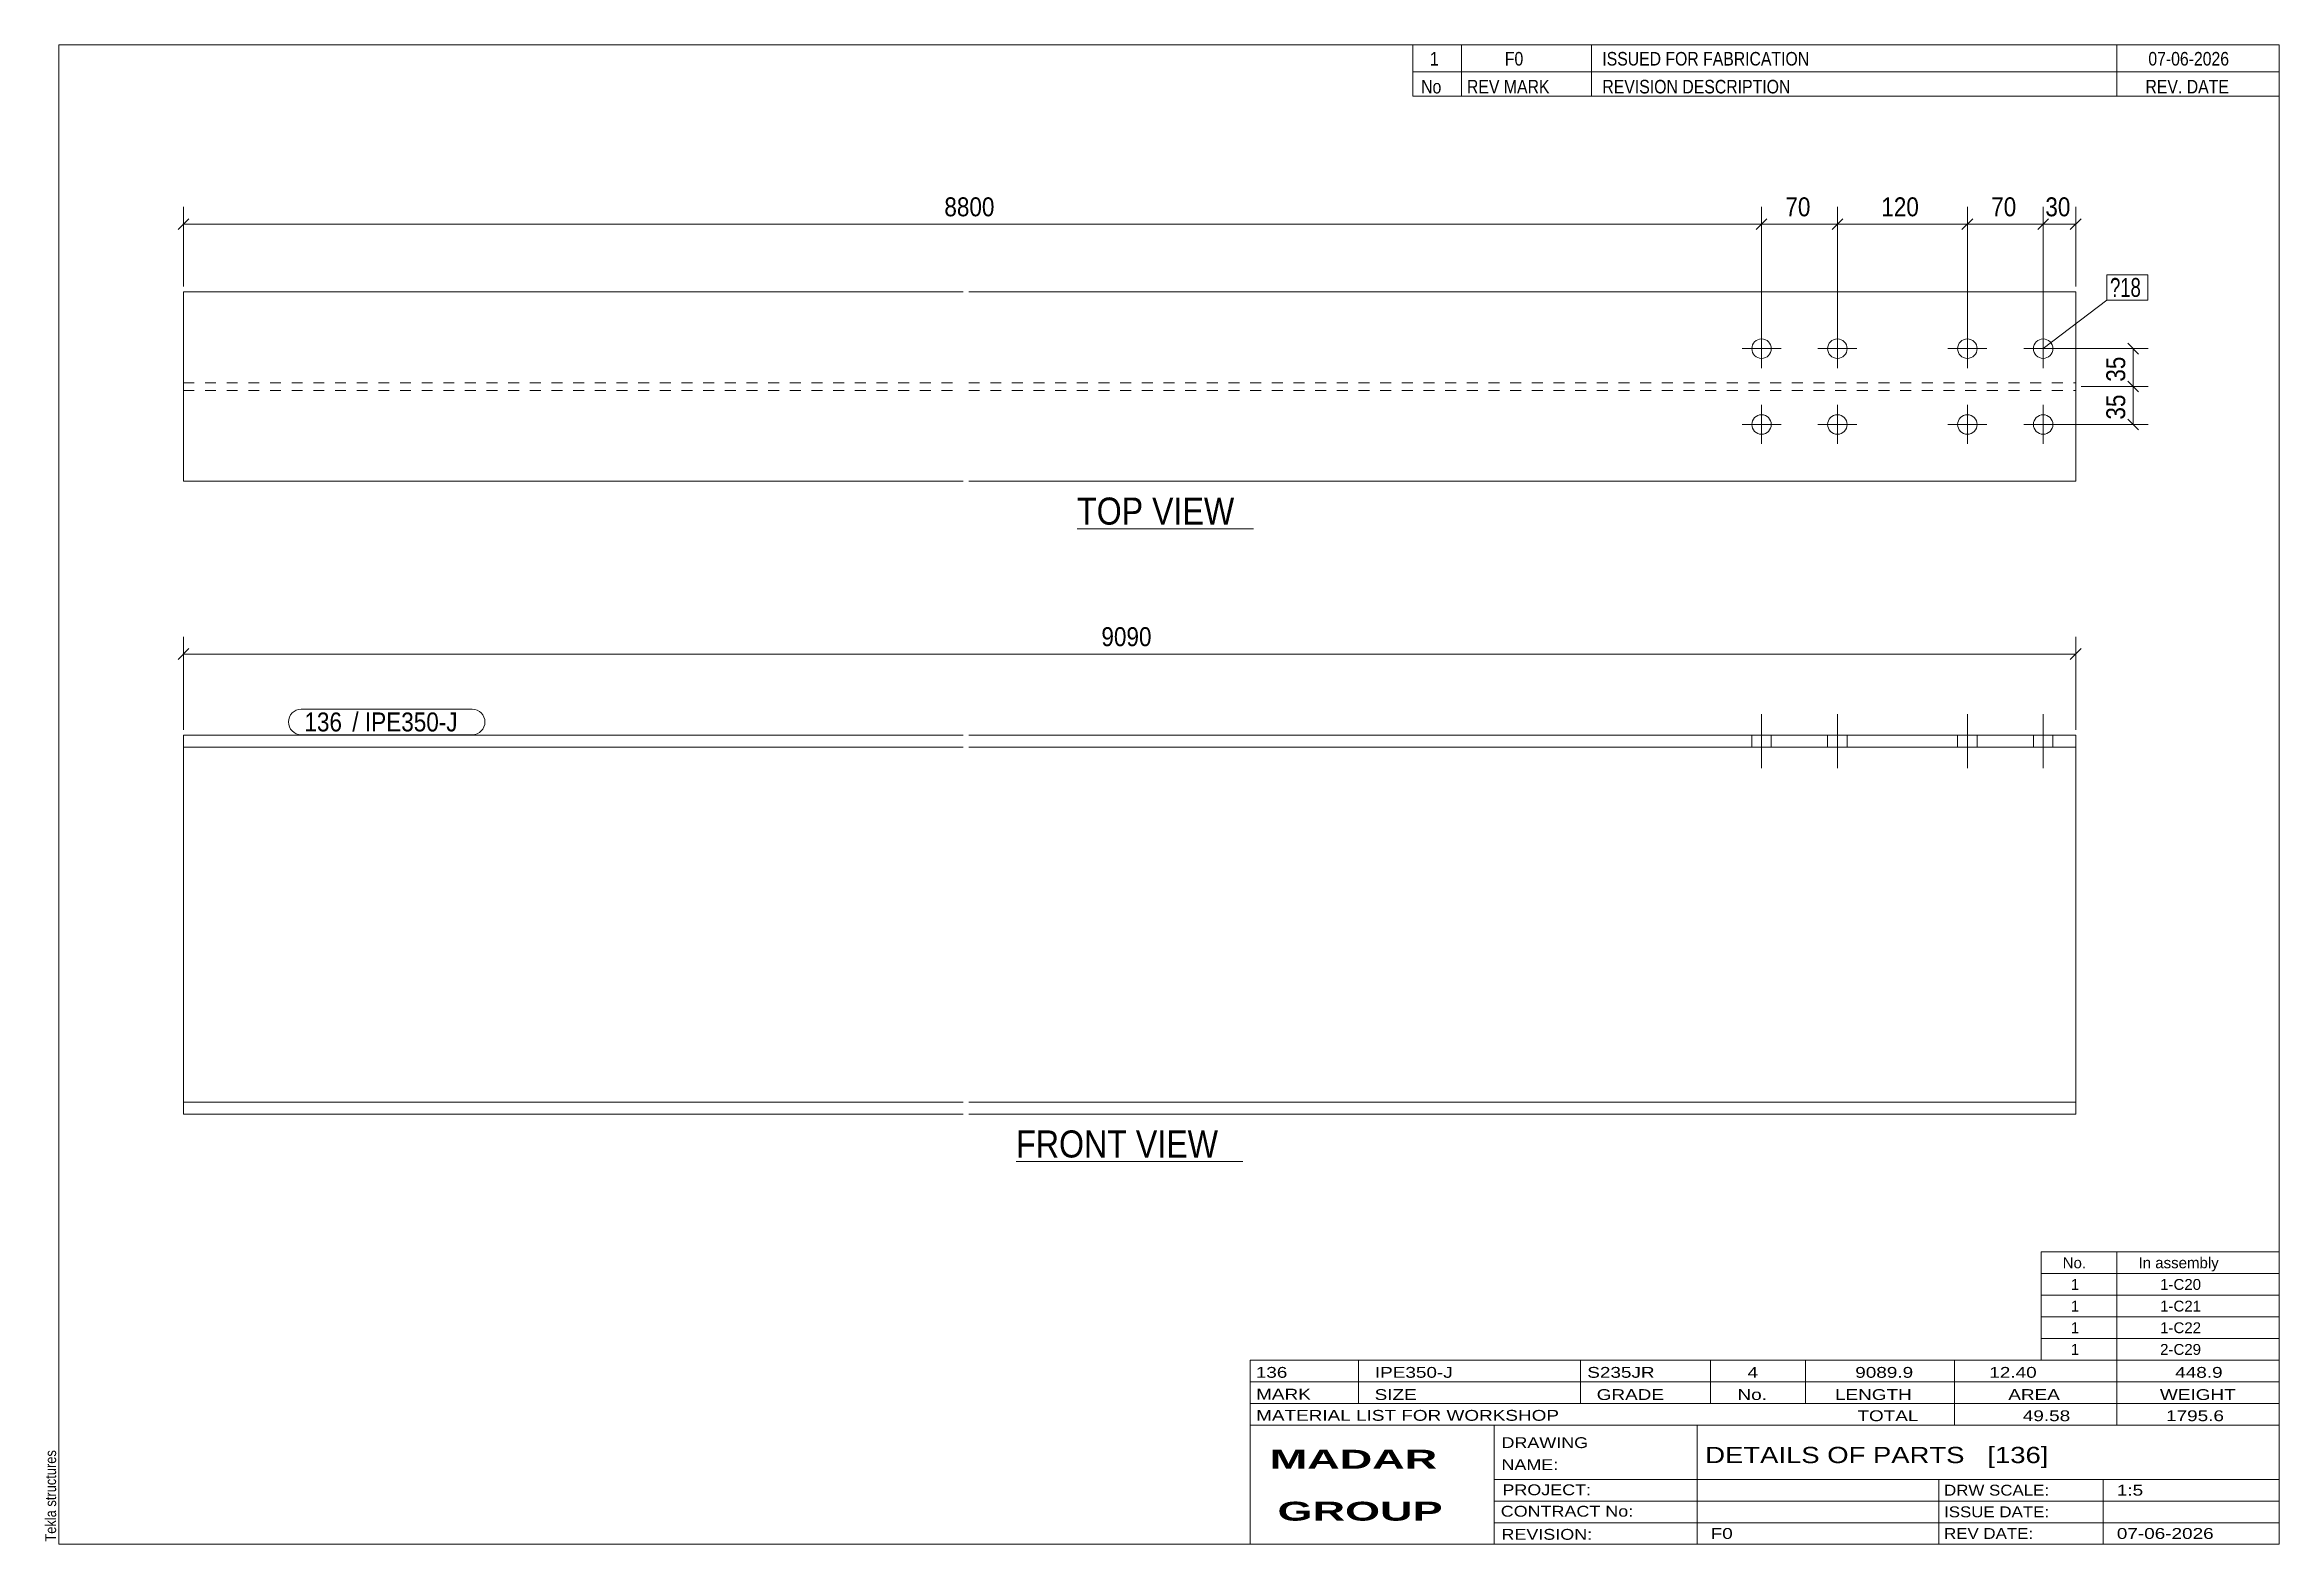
# Model space of a CAD drawing. Header units: millimetres. Extents: x 2 to 415, y 5 to 282.
import ezdxf

# ---------------------------------------------------------------- set-up
doc = ezdxf.new("R2010")
doc.units = ezdxf.units.MM
doc.linetypes.add('XKITLINE00', pattern=[0])
doc.linetypes.add('XKITLINE02', pattern=[4, 2, -2])
for name, color, linetype, lineweight in [('Bolt', 3, 'Continuous', 0), ('BoltMark', 7, 'Continuous', 0), ('Dimensions', 7, 'Continuous', 0), ('DrawingSheet', 5, 'Continuous', 0), ('OtherObjectType', 7, 'Continuous', 0), ('Part', 2, 'Continuous', 0), ('PartMark', 7, 'Continuous', 0)]:
    doc.layers.add(name, color=color, linetype=linetype, lineweight=lineweight)
doc.styles.add('ARIAL', font='ARIAL.TTF')
doc.styles.add('ARIAL_BOLD', font='ARIALBD.TTF')
doc.styles.add('ARIAL_NARROW', font='ARIALN.TTF')

# ---------------------------------------------------------------- blocks, each defined once
blk = doc.blocks.new('*A1')
at = {"layer": 'Bolt', "color": 3, "linetype": 'XKITLINE00', "lineweight": 0}
for p, q in [((319.4, 148.35), (319.4, 158.35)), ((319.4, 148.35), (319.4, 158.35)), ((333.4, 148.35), (333.4, 158.35)), ((333.4, 148.35), (333.4, 158.35)), ((357.4, 148.35), (357.4, 158.35)), ((357.4, 148.35), (357.4, 158.35)), ((371.4, 148.35), (371.4, 158.35)), ((371.4, 148.35), (371.4, 158.35)), ((317.6, 154.45), (317.6, 152.25)), ((317.6, 154.45), (317.6, 152.25)), ((321.2, 154.45), (321.2, 152.25)), ((321.2, 154.45), (321.2, 152.25)), ((331.6, 154.45), (331.6, 152.25)), ((331.6, 154.45), (331.6, 152.25)), ((335.2, 154.45), (335.2, 152.25)), ((335.2, 154.45), (335.2, 152.25)), ((355.6, 154.45), (355.6, 152.25)), ((355.6, 154.45), (355.6, 152.25)), ((359.2, 154.45), (359.2, 152.25)), ((359.2, 154.45), (359.2, 152.25)), ((369.6, 154.45), (369.6, 152.25)), ((369.6, 154.45), (369.6, 152.25)), ((373.2, 154.45), (373.2, 152.25)), ((373.2, 154.45), (373.2, 152.25))]:
    blk.add_line(p, q, dxfattribs=at)
blk = doc.blocks.new('*A2')
at = {"layer": 'Part', "color": 2, "linetype": 'XKITLINE00', "lineweight": 0}
for p, q in [((28, 84.45), (28, 154.45)), ((28, 154.45), (172, 154.45)), ((173, 154.45), (377.4, 154.45)), ((377.4, 154.45), (377.4, 84.45)), ((172, 152.25), (28, 152.25)), ((377.4, 152.25), (173, 152.25)), ((172, 86.65), (28, 86.65)), ((377.4, 86.65), (173, 86.65)), ((28, 84.45), (172, 84.45)), ((173, 84.45), (377.4, 84.45))]:
    blk.add_line(p, q, dxfattribs=at)
blk = doc.blocks.new('*A3')
at = {"layer": 'Bolt', "color": 3, "linetype": 'XKITLINE00', "lineweight": 0}
for p, q in [((319.4, 229.45), (319.4, 222.25)), ((333.4, 229.45), (333.4, 222.25)), ((357.4, 229.45), (357.4, 222.25)), ((371.4, 229.45), (371.4, 222.25)), ((315.8, 225.85), (323, 225.85)), ((329.8, 225.85), (337, 225.85)), ((353.8, 225.85), (361, 225.85)), ((367.8, 225.85), (375, 225.85)), ((319.4, 215.45), (319.4, 208.25)), ((333.4, 215.45), (333.4, 208.25)), ((357.4, 215.45), (357.4, 208.25)), ((371.4, 215.45), (371.4, 208.25)), ((315.8, 211.85), (323, 211.85)), ((329.8, 211.85), (337, 211.85)), ((353.8, 211.85), (361, 211.85)), ((367.8, 211.85), (375, 211.85))]:
    blk.add_line(p, q, dxfattribs=at)
for centre in [(319.4, 225.85), (333.4, 225.85), (357.4, 225.85), (371.4, 225.85), (319.4, 211.85), (333.4, 211.85), (357.4, 211.85), (371.4, 211.85)]:
    blk.add_circle(centre, 1.8, dxfattribs=at)
blk = doc.blocks.new('*A4')
at = {"layer": 'Part', "color": 2, "linetype": 'XKITLINE00', "lineweight": 0}
for p, q in [((28, 236.35), (28, 201.35)), ((28, 236.35), (172, 236.35)), ((173, 236.35), (377.4, 236.35)), ((377.4, 201.35), (377.4, 236.35)), ((28, 201.35), (172, 201.35)), ((173, 201.35), (377.4, 201.35))]:
    blk.add_line(p, q, dxfattribs=at)
at = {"layer": 'Part', "color": 7, "linetype": 'XKITLINE02', "lineweight": 0}
for p, q in [((28, 219.55), (172, 219.55)), ((173, 219.55), (377.4, 219.55)), ((28, 218.15), (172, 218.15)), ((173, 218.15), (377.4, 218.15))]:
    blk.add_line(p, q, dxfattribs=at)
blk = doc.blocks.new('*A5')
at = {"layer": 'DrawingSheet', "color": 5, "linetype": 'XKITLINE00', "lineweight": 0}
for p, q in [((415, 282), (5, 282)), ((5, 282), (5, 5)), ((415, 5), (415, 282)), ((5, 5), (415, 5))]:
    blk.add_line(p, q, dxfattribs=at)
at = {"layer": 'DrawingSheet', "color": 5, "style": 'ARIAL', "width": 0.85}
blk.add_text('Tekla structures', height=2, rotation=90, dxfattribs=at).set_placement((4.5, 5.5))
blk = doc.blocks.new('*A6')
at = {"layer": 'OtherObjectType', "color": 7, "linetype": 'XKITLINE00', "lineweight": 0}
for p, q in [((371, 59), (415, 59)), ((371, 55), (371, 59)), ((385, 55), (385, 59)), ((415, 55), (415, 59)), ((371, 55), (415, 55)), ((371, 51), (371, 55)), ((385, 51), (385, 55)), ((415, 51), (415, 55)), ((371, 51), (415, 51)), ((371, 47), (371, 51)), ((385, 47), (385, 51)), ((415, 47), (415, 51)), ((371, 47), (415, 47)), ((371, 43), (371, 47)), ((385, 43), (385, 47)), ((415, 43), (415, 47)), ((371, 43), (415, 43)), ((371, 39), (371, 43)), ((385, 39), (385, 43)), ((415, 39), (415, 43)), ((371, 39), (415, 39))]:
    blk.add_line(p, q, dxfattribs=at)
at = {"layer": 'OtherObjectType', "color": 7, "style": 'ARIAL_NARROW', "width": 1.211571}
for s, p in [('No.', (375, 56)), ('In assembly', (389, 56)), ('1', (376.5, 52)), ('1-C20', (392.99, 52)), ('1', (376.5, 48)), ('1-C21', (392.99, 48)), ('1', (376.5, 44)), ('1-C22', (392.99, 44)), ('1', (376.5, 40)), ('2-C29', (392.99, 40))]:
    blk.add_text(s, height=2, dxfattribs=at).set_placement(p)
blk = doc.blocks.new('*A7')
at = {"layer": 'OtherObjectType', "color": 7, "linetype": 'XKITLINE00', "lineweight": 0}
for p, q in [((255, 282), (415, 282)), ((415, 282), (255, 282)), ((255, 282), (255, 277)), ((264, 282), (264, 277)), ((288, 282), (288, 277)), ((385, 282), (385, 277)), ((415, 282), (415, 277)), ((255, 277), (415, 277)), ((255, 277), (255, 272.5)), ((255, 277), (415, 277)), ((264, 277), (264, 272.5)), ((288, 277), (288, 272.5)), ((385, 277), (385, 272.5)), ((415, 277), (415, 272.5)), ((415, 272.5), (255, 272.5))]:
    blk.add_line(p, q, dxfattribs=at)
at = {"layer": 'OtherObjectType', "color": 7, "style": 'ARIAL_NARROW'}
for s, width, p in [('1', 1.017001, (258.16, 278.15)), ('F0', 1.017001, (272, 278.15)), ('ISSUED FOR FABRICATION', 1.017001, (290, 278.15)), ('07-06-2026', 1.017001, (390.82, 278.15)), ('No', 1.02, (256.54, 273)), ('REV MARK', 1.02, (265, 273)), ('REVISION DESCRIPTION', 1.02, (290, 273)), ('REV. DATE', 1.02, (390.28, 273))]:
    blk.add_text(s, height=2.5, dxfattribs=dict(at, width=width)).set_placement(p)
blk = doc.blocks.new('*A8')
at = {"layer": 'OtherObjectType', "color": 7, "linetype": 'XKITLINE00', "lineweight": 0}
for p, q in [((225, 39), (415, 39)), ((225, 39), (225, 35)), ((225, 39), (415, 39)), ((245, 35), (245, 39)), ((286, 35), (286, 39)), ((310, 35), (310, 39)), ((327.5, 35), (327.5, 39)), ((355, 35), (355, 39)), ((385, 35), (385, 39)), ((415, 35), (415, 39)), ((225, 35), (415, 35)), ((225, 35), (225, 5)), ((225, 35), (415, 35)), ((245, 31), (245, 35)), ((286, 31), (286, 35)), ((310, 31), (310, 35)), ((327.5, 31), (327.5, 35)), ((355, 31), (355, 35)), ((385, 31), (385, 35)), ((415, 31), (415, 35)), ((225, 31), (415, 31)), ((355, 27), (355, 31)), ((385, 27), (385, 31)), ((415, 27), (415, 31)), ((225, 27), (415, 27)), ((270, 21), (270, 27)), ((307.5, 17), (307.5, 27)), ((415, 21), (415, 27)), ((270, 21), (270, 5)), ((415, 17), (415, 21)), ((270, 17), (415, 17)), ((307.5, 5), (307.5, 17)), ((352.16, 13), (352.16, 17)), ((382.5, 5), (382.5, 17)), ((415, 13), (415, 17)), ((270, 13), (415, 13)), ((352.16, 5), (352.16, 13)), ((415, 9), (415, 13)), ((270, 9), (415, 9)), ((415, 5), (415, 9)), ((225, 5), (415, 5)), ((262.5, 5), (415, 5))]:
    blk.add_line(p, q, dxfattribs=at)
at = {"layer": 'OtherObjectType', "color": 7, "style": 'ARIAL_NARROW'}
for s, height, width, p in [('136', 2, 1.525501, (226.01, 35.76)), ('IPE350-J', 2, 1.525501, (248, 35.76)), ('S235JR', 2, 1.525501, (287.22, 35.76)), ('4', 2, 1.525501, (316.82, 35.76)), ('9089.9', 2, 1.525501, (336.7, 35.76)), ('12.40', 2, 1.525501, (361.45, 35.76)), ('448.9', 2, 1.525501, (395.78, 35.76)), ('MARK', 2, 1.525501, (226.08, 31.73)), ('SIZE', 2, 1.525501, (247.96, 31.66)), ('GRADE', 2, 1.525501, (288.96, 31.66)), ('No.', 2, 1.525501, (314.96, 31.66)), ('LENGTH', 2, 1.525501, (332.96, 31.66)), ('AREA', 2, 1.525501, (364.96, 31.66)), ('WEIGHT', 2, 1.525501, (392.96, 31.66)), ('MATERIAL LIST FOR WORKSHOP', 2, 1.525501, (226.08, 27.82)), ('TOTAL', 2, 1.525501, (337.1, 27.75)), ('49.58', 2, 1.525501, (367.64, 27.75)), ('1795.6', 2, 1.525501, (394.09, 27.75)), ('DRAWING', 2, 1.445, (271.38, 22.78)), ('NAME:', 2, 1.445, (271.38, 18.72)), ('DETAILS OF PARTS   [136]', 3, 1.474651, (309, 20)), ('PROJECT:', 2, 1.445, (271.55, 14.07)), ('DRW SCALE:', 2, 1.36, (353.1, 14)), ('1:5', 2, 1.525501, (385, 14)), ('CONTRACT No:', 2, 1.445, (271.25, 10.11)), ('ISSUE DATE:', 2, 1.36, (353.1, 10)), ('REVISION:', 2, 1.445, (271.38, 5.84)), ('F0', 2, 1.525501, (310, 6)), ('REV DATE:', 2, 1.36, (353.1, 6)), ('07-06-2026', 2, 1.525501, (385, 6))]:
    blk.add_text(s, height=height, dxfattribs=dict(at, width=width)).set_placement(p)
at = {"layer": 'OtherObjectType', "color": 1, "style": 'ARIAL_BOLD', "width": 1.7}
for s, p in [('MADAR ', (228.58, 18.97)), ('GROUP', (230.03, 9.37))]:
    blk.add_text(s, height=3.5, dxfattribs=at).set_placement(p)
blk = doc.blocks.new('*A9')
at = {"layer": 'Dimensions', "color": 7, "linetype": 'XKITLINE00', "lineweight": 0}
for p, q in [((28.99, 170.44), (27.01, 168.46)), ((28, 155.45), (28, 172.65)), ((28, 169.45), (377.4, 169.45)), ((378.39, 170.44), (376.41, 168.46)), ((377.4, 155.45), (377.4, 172.65))]:
    blk.add_line(p, q, dxfattribs=at)
at = {"layer": 'Dimensions', "color": 3}
for p in [(28, 169.45), (377.4, 169.45)]:
    blk.add_point(p, dxfattribs=at)
at = {"layer": 'Dimensions', "color": 3, "style": 'ARIAL', "width": 0.85}
blk.add_text('9090', height=3.5, dxfattribs=at).set_placement((197.51, 170.9))
blk = doc.blocks.new('*A10')
at = {"layer": 'PartMark', "color": 7, "linetype": 'XKITLINE00', "lineweight": 0}
for p, q in [((49.75, 159.25), (81.34, 159.25)), ((49.75, 154.55), (81.34, 154.55))]:
    blk.add_line(p, q, dxfattribs=at)
for centre, start, end in [((49.75, 156.9), 90, 270), ((81.34, 156.9), 270, 90)]:
    blk.add_arc(centre, 2.35, start, end, dxfattribs=at)
at = {"layer": 'PartMark', "color": 1, "style": 'ARIAL', "width": 0.85}
blk.add_text('136', height=3.5, dxfattribs=at).set_placement((50.35, 155.15))
at = {"layer": 'PartMark', "color": 3, "style": 'ARIAL', "width": 0.85}
for s, p in [('/', (59.19, 155.15)), ('IPE350-J', (61.53, 155.15))]:
    blk.add_text(s, height=3.5, dxfattribs=at).set_placement(p)
blk = doc.blocks.new('*A11')
at = {"layer": 'OtherObjectType', "color": 7, "linetype": 'XKITLINE00', "lineweight": 0}
blk.add_line((181.77, 75.7), (223.63, 75.7), dxfattribs=at)
at = {"layer": 'OtherObjectType', "color": 3, "style": 'ARIAL', "width": 0.85}
blk.add_text('FRONT VIEW', height=5, dxfattribs=at).set_placement((181.77, 76.45))
blk = doc.blocks.new('*A12')
at = {"layer": 'Dimensions', "color": 7, "linetype": 'XKITLINE00', "lineweight": 0}
for p, q in [((378.4, 218.85), (390.8, 218.85)), ((387.01, 219.84), (388.99, 217.86)), ((388, 211.85), (388, 218.85)), ((372.4, 211.85), (390.8, 211.85)), ((387.01, 212.84), (388.99, 210.86))]:
    blk.add_line(p, q, dxfattribs=at)
at = {"layer": 'Dimensions', "color": 3}
for p in [(388, 218.85), (388, 211.85)]:
    blk.add_point(p, dxfattribs=at)
at = {"layer": 'Dimensions', "color": 3, "style": 'ARIAL', "width": 0.85}
blk.add_text('35', height=3.5, rotation=90.0002, dxfattribs=at).set_placement((386.55, 212.75))
blk = doc.blocks.new('*A13')
at = {"layer": 'Dimensions', "color": 7, "linetype": 'XKITLINE00', "lineweight": 0}
for p, q in [((372.4, 225.85), (390.8, 225.85)), ((387.01, 226.84), (388.99, 224.86)), ((388, 218.85), (388, 225.85)), ((378.4, 218.85), (390.8, 218.85)), ((387.01, 219.84), (388.99, 217.86))]:
    blk.add_line(p, q, dxfattribs=at)
at = {"layer": 'Dimensions', "color": 3}
for p in [(388, 225.85), (388, 218.85)]:
    blk.add_point(p, dxfattribs=at)
at = {"layer": 'Dimensions', "color": 3, "style": 'ARIAL', "width": 0.85}
blk.add_text('35', height=3.5, rotation=90.0002, dxfattribs=at).set_placement((386.55, 219.75))
blk = doc.blocks.new('*A14')
at = {"layer": 'Dimensions', "color": 7, "linetype": 'XKITLINE00', "lineweight": 0}
for p, q in [((28, 237.35), (28, 252.05)), ((319.4, 226.85), (319.4, 252.05)), ((28.99, 249.84), (27.01, 247.86)), ((28, 248.85), (319.4, 248.85)), ((320.39, 249.84), (318.41, 247.86))]:
    blk.add_line(p, q, dxfattribs=at)
at = {"layer": 'Dimensions', "color": 3}
for p in [(28, 248.85), (319.4, 248.85)]:
    blk.add_point(p, dxfattribs=at)
at = {"layer": 'Dimensions', "color": 3, "style": 'ARIAL', "width": 0.85}
blk.add_text('8800', height=3.5, dxfattribs=at).set_placement((168.51, 250.3))
blk = doc.blocks.new('*A15')
at = {"layer": 'Dimensions', "color": 7, "linetype": 'XKITLINE00', "lineweight": 0}
for p, q in [((319.4, 226.85), (319.4, 252.05)), ((333.4, 226.85), (333.4, 252.05)), ((320.39, 249.84), (318.41, 247.86)), ((319.4, 248.85), (333.4, 248.85)), ((334.39, 249.84), (332.41, 247.86))]:
    blk.add_line(p, q, dxfattribs=at)
at = {"layer": 'Dimensions', "color": 3}
for p in [(319.4, 248.85), (333.4, 248.85)]:
    blk.add_point(p, dxfattribs=at)
at = {"layer": 'Dimensions', "color": 3, "style": 'ARIAL', "width": 0.85}
blk.add_text('70', height=3.5, dxfattribs=at).set_placement((323.8, 250.3))
blk = doc.blocks.new('*A16')
at = {"layer": 'Dimensions', "color": 7, "linetype": 'XKITLINE00', "lineweight": 0}
for p, q in [((333.4, 226.85), (333.4, 252.05)), ((357.4, 226.85), (357.4, 252.05)), ((334.39, 249.84), (332.41, 247.86)), ((333.4, 248.85), (357.4, 248.85)), ((358.39, 249.84), (356.41, 247.86))]:
    blk.add_line(p, q, dxfattribs=at)
at = {"layer": 'Dimensions', "color": 3}
for p in [(333.4, 248.85), (357.4, 248.85)]:
    blk.add_point(p, dxfattribs=at)
at = {"layer": 'Dimensions', "color": 3, "style": 'ARIAL', "width": 0.85}
blk.add_text('120', height=3.5, dxfattribs=at).set_placement((341.51, 250.3))
blk = doc.blocks.new('*A17')
at = {"layer": 'Dimensions', "color": 7, "linetype": 'XKITLINE00', "lineweight": 0}
for p, q in [((357.4, 226.85), (357.4, 252.05)), ((371.4, 226.85), (371.4, 252.05)), ((358.39, 249.84), (356.41, 247.86)), ((357.4, 248.85), (371.4, 248.85)), ((372.39, 249.84), (370.41, 247.86))]:
    blk.add_line(p, q, dxfattribs=at)
at = {"layer": 'Dimensions', "color": 3}
for p in [(357.4, 248.85), (371.4, 248.85)]:
    blk.add_point(p, dxfattribs=at)
at = {"layer": 'Dimensions', "color": 3, "style": 'ARIAL', "width": 0.85}
blk.add_text('70', height=3.5, dxfattribs=at).set_placement((361.8, 250.3))
blk = doc.blocks.new('*A18')
at = {"layer": 'Dimensions', "color": 7, "linetype": 'XKITLINE00', "lineweight": 0}
for p, q in [((371.4, 226.85), (371.4, 252.05)), ((377.4, 237.35), (377.4, 252.05)), ((372.39, 249.84), (370.41, 247.86)), ((371.4, 248.85), (377.4, 248.85)), ((378.39, 249.84), (376.41, 247.86))]:
    blk.add_line(p, q, dxfattribs=at)
at = {"layer": 'Dimensions', "color": 3}
for p in [(371.4, 248.85), (377.4, 248.85)]:
    blk.add_point(p, dxfattribs=at)
at = {"layer": 'Dimensions', "color": 3, "style": 'ARIAL', "width": 0.85}
blk.add_text('30', height=3.5, dxfattribs=at).set_placement((371.8, 250.3))
blk = doc.blocks.new('*A19')
at = {"layer": 'BoltMark', "color": 7, "linetype": 'XKITLINE00', "lineweight": 0}
for p, q in [((383.14, 239.51), (390.72, 239.51)), ((383.14, 234.81), (383.14, 239.51)), ((390.72, 234.81), (390.72, 239.51)), ((371.4, 225.85), (383.14, 234.81)), ((383.14, 234.81), (390.72, 234.81))]:
    blk.add_line(p, q, dxfattribs=at)
at = {"layer": 'BoltMark', "color": 3, "style": 'ARIAL_NARROW', "width": 0.85}
blk.add_text('?18', height=3.5, dxfattribs=at).set_placement((383.74, 235.41))
blk = doc.blocks.new('*A20')
at = {"layer": 'OtherObjectType', "color": 7, "linetype": 'XKITLINE00', "lineweight": 0}
blk.add_line((193.01, 192.6), (225.61, 192.6), dxfattribs=at)
at = {"layer": 'OtherObjectType', "color": 3, "style": 'ARIAL', "width": 0.85}
blk.add_text('TOP VIEW', height=5, dxfattribs=at).set_placement((193.01, 193.35))

msp = doc.modelspace()

# ---------------------------------------------------------------- block references
at = {"lineweight": 0}
for name in ['*A5', '*A7', '*A14', '*A15', '*A16', '*A17', '*A18', '*A19', '*A4', '*A3', '*A13', '*A12', '*A20', '*A9', '*A10', '*A1', '*A2', '*A11', '*A6', '*A8']:
    msp.add_blockref(name, (0, 0), dxfattribs=at)

doc.saveas('drawing.dxf')
